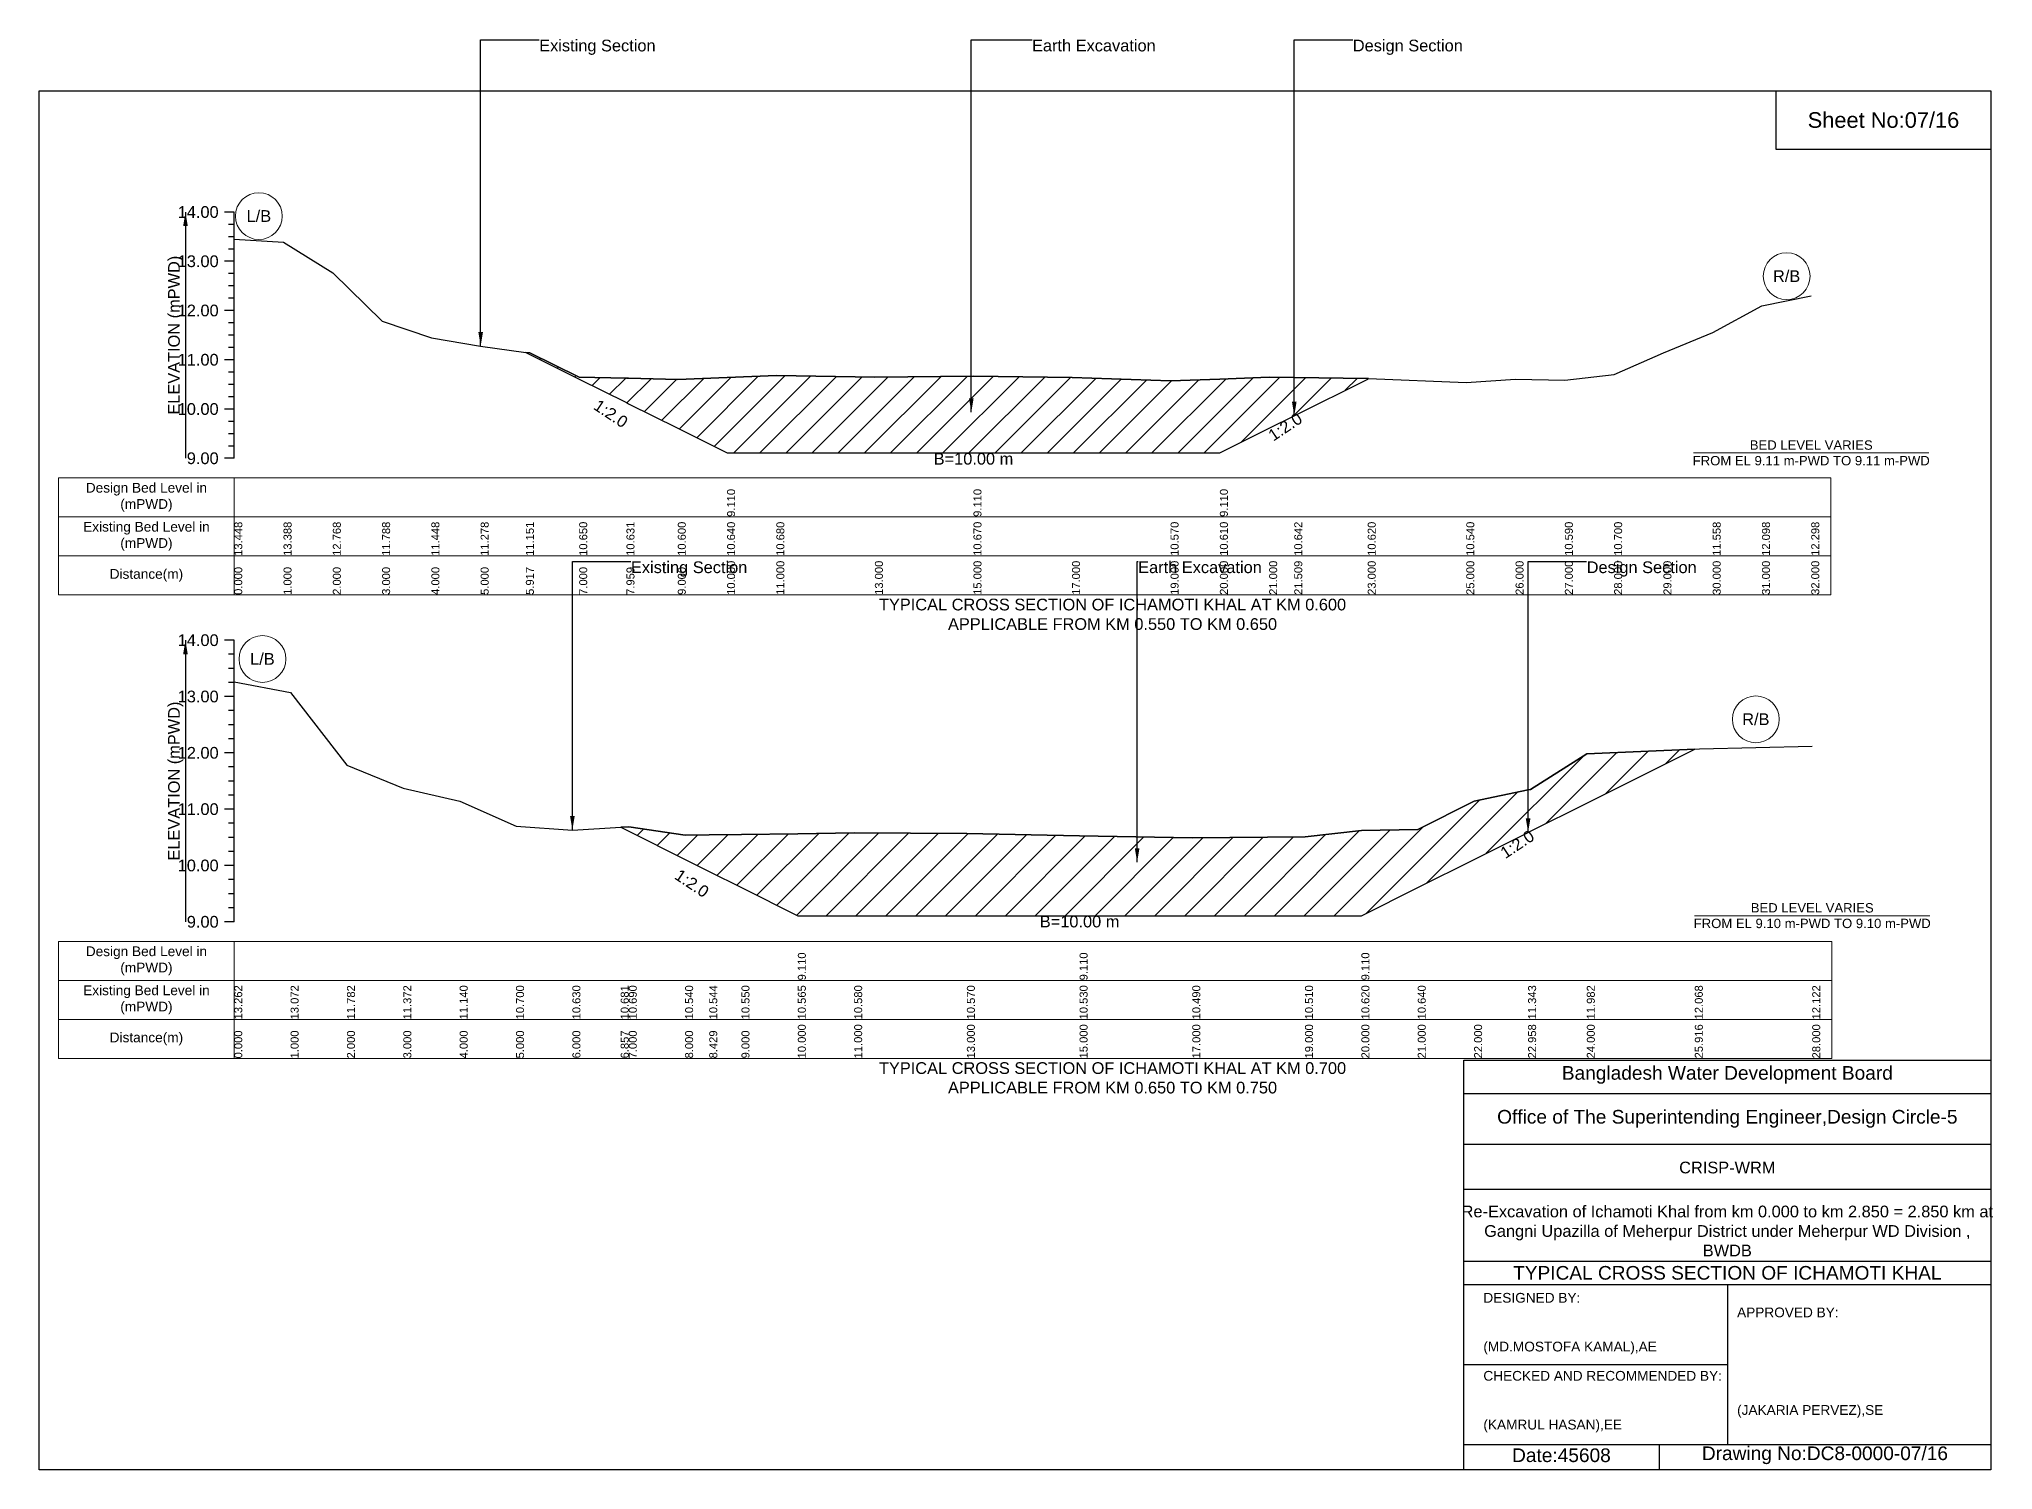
# Model space of a CAD drawing. Header units: inches. Extents: x 91000 to 258009, y -5656 to 391.
# Drawn here: x 160000 to 168009, y -5656 to 212 of the extents above; entities that cross this region are included whole.
import ezdxf

# ---------------------------------------------------------------- set-up
doc = ezdxf.new("R2010")
doc.units = ezdxf.units.IN
doc.header["$LTSCALE"] = 7
doc.header["$MEASUREMENT"] = 0
for name, color, linetype, lineweight in [('Cross section Data Border', 7, 'Continuous', 9), ('Cross Section Labels', 7, 'Continuous', 9), ('Existing_Bed_Level for Xsection', 7, 'Continuous', 25)]:
    doc.layers.add(name, color=color, linetype=linetype, lineweight=lineweight)
doc.styles.get("Standard").update_dxf_attribs({"font": 'arial.ttf'})
doc.dimstyles.get("Standard").update_dxf_attribs({"dimtxt": 0.18, "dimasz": 0.18, "dimexe": 0.18, "dimexo": 0.0625, "dimgap": 0.09, "dimtad": 0, "dimtih": 1, "dimtoh": 1, "dimdec": 4, "dimzin": 0, "dimdsep": 46, "dimtxsty": 'Standard', "dimcen": 0.09, "dimadec": 0, "dimazin": 0, "dimtfac": 1, "dimtdec": 4, "dimtofl": 0, "dimtmove": 0, "dimatfit": 3, "dimfxl": 1, "dimtolj": 1, "dimtzin": 0, "dimarcsym": 0})

msp = doc.modelspace()

# ---------------------------------------------------------------- hatches: boundary and pattern name
at = {"layer": 'Existing_Bed_Level for Xsection'}
h = msp.add_hatch(dxfattribs=at)
h.set_pattern_fill('ANSI31', color=256, scale=606, style=0)
h.paths.add_polyline_path([(161995.3, -1072.5), (162012, -1080.9), (162214, -1181.9), (162407.6, -1278.7), (162416, -1282.9), (162618, -1383.9), (162820, -1484.9), (163022, -1484.9), (163426, -1484.9), (163830, -1484.9), (164234, -1484.9), (164638, -1484.9), (164840, -1484.9), (165042, -1383.9), (165144.9, -1332.4), (165446, -1181.9), (165449.7, -1180), (165446, -1179.8), (165144.9, -1175.3), (165042, -1173.8), (164840, -1181.9), (164638, -1189.9), (164234, -1175.8), (163830, -1169.7), (163426, -1173.8), (163022, -1167.7), (162820, -1175.8), (162618, -1183.9), (162416, -1177.8), (162407.6, -1177.7), (162214, -1173.8), (162012, -1074.8)])
h = msp.add_hatch(dxfattribs=at)
h.set_pattern_fill('ANSI31', color=256, scale=693, style=0)
h.paths.add_polyline_path([(162384, -3019.8), (162417, -3036.3), (162648, -3151.8), (162747, -3201.3), (162879, -3267.3), (163110, -3382.8), (163341, -3382.8), (163803, -3382.8), (164265, -3382.8), (164727, -3382.8), (165189, -3382.8), (165420, -3382.8), (165651, -3267.3), (165882, -3151.8), (166103.4, -3041.1), (166113, -3036.3), (166344, -2920.8), (166786.7, -2699.4), (166344, -2719.3), (166113, -2864.9), (166103.4, -2866.9), (165882, -2913.8), (165651, -3029.3), (165420, -3034), (165189, -3059.4), (164727, -3064), (164265, -3054.8), (163803, -3045.5), (163341, -3043.2), (163110, -3046.7), (162879, -3050.1), (162747, -3051.5), (162648, -3052.4), (162417, -3017.8)])

# ---------------------------------------------------------------- linework, layer by layer
for points in [[(160000, 0), (168000, 0), (168000, -5656), (160000, -5656)], [(167120, 0), (168000, 0), (168000, -240), (167120, -240)]]:
    msp.add_lwpolyline(points, close=True)
for points in [[(165840, -5656), (165840, -3976), (168000, -3976)], [(165840, -4112), (168000, -4112)], [(165840, -4320), (168000, -4320)], [(165840, -4504), (168000, -4504)], [(165840, -4800), (168000, -4800)], [(165840, -4896), (168000, -4896)], [(166920, -4896), (166920, -5552)], [(165840, -5224), (166920, -5224)], [(165840, -5552), (168000, -5552)], [(166640, -5552), (166640, -5656)]]:
    msp.add_lwpolyline(points)
at = {"layer": 'Cross section Data Border'}
for points in [[(160080, -1587.1), (167344, -1587.1), (167344, -2067.1), (160080, -2067.1)], [(160080, -3488.2), (167348, -3488.2), (167348, -3968.2), (160080, -3968.2)]]:
    msp.add_lwpolyline(points, close=True, dxfattribs=at)
for points in [[(160800, -1587.1), (160800, -2067.1)], [(160080, -1747.1), (167344, -1747.1)], [(160080, -1907.1), (167344, -1907.1)], [(160800, -3488.2), (160800, -3968.2)], [(160080, -3648.2), (167348, -3648.2)], [(160080, -3808.2), (167348, -3808.2)]]:
    msp.add_lwpolyline(points, dxfattribs=at)
at = {"layer": 'Cross Section Labels'}
for points in [[(166781.8, -1484.9), (167746.2, -1484.9)], [(166785.8, -3382.8), (167750.2, -3382.8)]]:
    msp.add_lwpolyline(points, dxfattribs=at)
for centre in [(160901, -513.6), (167163, -760.1), (160915.5, -2330.1), (167037, -2577.3)]:
    msp.add_circle(centre, 96, dxfattribs=at)
at = {"layer": 'Existing_Bed_Level for Xsection'}
for points in [[(160800, -497.1), (160760, -497.1)], [(160800, -547.6), (160776, -547.6)], [(160800, -1507.1), (160800, -1305.1), (160800, -1103.1), (160800, -901.1), (160800, -699.1), (160800, -497.1)], [(160800, -598.1), (160776, -598.1)], [(160800, -608.6), (161002, -620.7), (161204, -745.9), (161406, -943.9), (161608, -1012.6), (161810, -1046.9), (161995.3, -1072.5), (162012, -1074.8), (162214, -1173.8), (162407.6, -1177.7), (162416, -1177.8), (162618, -1183.9), (162820, -1175.8), (162820, -1175.8), (163022, -1167.7), (163426, -1173.8), (163830, -1169.7), (163830, -1169.7), (164234, -1175.8), (164638, -1189.9), (164840, -1181.9), (164840, -1181.9), (165042, -1173.8), (165144.9, -1175.3), (165446, -1179.8), (165449.7, -1180), (165850, -1196), (166052, -1181.9), (166254, -1185.9), (166456, -1163.7), (166658, -1074.8), (166860, -990.4), (167062, -881.3), (167264, -840.9)], [(160800, -699.1), (160760, -699.1)], [(160800, -648.6), (160776, -648.6)], [(160800, -749.6), (160776, -749.6)], [(160800, -800.1), (160776, -800.1)], [(160800, -850.6), (160776, -850.6)], [(160800, -901.1), (160760, -901.1)], [(160800, -951.6), (160776, -951.6)], [(160800, -1002.1), (160776, -1002.1)], [(160800, -1103.1), (160760, -1103.1)], [(160800, -1052.6), (160776, -1052.6)], [(160800, -1153.6), (160776, -1153.6)], [(160800, -1204.1), (160776, -1204.1)], [(160800, -1254.6), (160776, -1254.6)], [(160800, -1305.1), (160760, -1305.1)], [(160800, -1355.6), (160776, -1355.6)], [(160800, -1406.1), (160776, -1406.1)], [(160800, -1507.1), (160760, -1507.1)], [(160800, -1456.6), (160776, -1456.6)], [(160800, -2253.2), (160760, -2253.2)], [(160800, -2310.9), (160776, -2310.9)], [(160800, -3408.2), (160800, -3177.2), (160800, -2946.2), (160800, -2715.2), (160800, -2484.2), (160800, -2253.2)], [(160800, -2368.7), (160776, -2368.7)], [(160800, -2426.4), (160776, -2426.4)], [(160800, -2423.7), (161031, -2467.6), (161262, -2765.5), (161493, -2860.3), (161724, -2913.8), (161955, -3015.5), (162186, -3031.7), (162384, -3019.8), (162417, -3017.8), (162648, -3052.4), (162747, -3051.5), (162879, -3050.1), (163110, -3046.7), (163110, -3046.7), (163341, -3043.2), (163803, -3045.5), (164265, -3054.8), (164265, -3054.8), (164727, -3064), (165189, -3059.4), (165420, -3034), (165420, -3034), (165651, -3029.3), (165882, -2913.8), (166103.4, -2866.9), (166113, -2864.9), (166344, -2719.3), (166786.7, -2699.4), (166806, -2698.6), (167268, -2687)], [(160800, -2484.2), (160760, -2484.2)], [(160800, -2541.9), (160776, -2541.9)], [(160800, -2599.7), (160776, -2599.7)], [(160800, -2715.2), (160760, -2715.2)], [(160800, -2657.4), (160776, -2657.4)], [(160800, -2772.9), (160776, -2772.9)], [(160800, -2830.7), (160776, -2830.7)], [(160800, -2946.2), (160760, -2946.2)], [(160800, -2888.4), (160776, -2888.4)], [(160800, -3003.9), (160776, -3003.9)], [(160800, -3061.7), (160776, -3061.7)], [(160800, -3119.4), (160776, -3119.4)], [(160800, -3177.2), (160760, -3177.2)], [(160800, -3234.9), (160776, -3234.9)], [(160800, -3292.7), (160776, -3292.7)], [(160800, -3350.4), (160776, -3350.4)], [(160800, -3408.2), (160760, -3408.2)]]:
    msp.add_lwpolyline(points, dxfattribs=at)
for points in [[(161995.3, -1072.5), (161995.3, -1072.5), (162012, -1080.9), (162214, -1181.9), (162407.6, -1278.7), (162416, -1282.9), (162618, -1383.9), (162820, -1484.9), (162820, -1484.9), (163022, -1484.9), (163426, -1484.9), (163830, -1484.9), (163830, -1484.9), (164234, -1484.9), (164638, -1484.9), (164840, -1484.9), (164840, -1484.9), (165042, -1383.9), (165144.9, -1332.4), (165446, -1181.9), (165449.7, -1180), (165449.7, -1180), (165449.7, -1180), (165446, -1179.8), (165144.9, -1175.3), (165042, -1173.8), (164840, -1181.9), (164840, -1181.9), (164638, -1189.9), (164234, -1175.8), (163830, -1169.7), (163830, -1169.7), (163426, -1173.8), (163022, -1167.7), (162820, -1175.8), (162820, -1175.8), (162618, -1183.9), (162416, -1177.8), (162407.6, -1177.7), (162214, -1173.8), (162012, -1074.8), (161995.3, -1072.5)], [(162384, -3019.8), (162384, -3019.8), (162417, -3036.3), (162648, -3151.8), (162747, -3201.3), (162879, -3267.3), (163110, -3382.8), (163110, -3382.8), (163341, -3382.8), (163803, -3382.8), (164265, -3382.8), (164265, -3382.8), (164727, -3382.8), (165189, -3382.8), (165420, -3382.8), (165420, -3382.8), (165651, -3267.3), (165882, -3151.8), (166103.4, -3041.1), (166113, -3036.3), (166344, -2920.8), (166786.7, -2699.4), (166786.7, -2699.4), (166786.7, -2699.4), (166344, -2719.3), (166113, -2864.9), (166103.4, -2866.9), (165882, -2913.8), (165651, -3029.3), (165420, -3034), (165420, -3034), (165189, -3059.4), (164727, -3064), (164265, -3054.8), (164265, -3054.8), (163803, -3045.5), (163341, -3043.2), (163110, -3046.7), (163110, -3046.7), (162879, -3050.1), (162747, -3051.5), (162648, -3052.4), (162417, -3017.8), (162384, -3019.8)]]:
    msp.add_lwpolyline(points, close=True, dxfattribs=at)

# ---------------------------------------------------------------- texts
at = {"attachment_point": 5}
for s, insert, char_height in [('Sheet No:07/16', (167560, -120), 64), ('Bangladesh Water Development Board', (166920, -4036), 56), ('Office of The Superintending Engineer,Design Circle-5', (166920, -4216), 56)]:
    msp.add_mtext(s, dxfattribs=dict(at, insert=insert, char_height=char_height))
for s, insert, char_height, width, attachment_point in [('CRISP-WRM', (166920, -4416), 48, 2240, 5), ('Re-Excavation of Ichamoti Khal from km 0.000 to km 2.850 = 2.850 km at^JGangni Upazilla of Meherpur District under Meherpur WD Division ,^JBWDB', (166920, -4676), 48, 2160, 5), ('TYPICAL CROSS SECTION OF ICHAMOTI KHAL', (166920, -4848), 56, 2240, 5), ('DESIGNED BY:^J^J^J(MD.MOSTOFA KAMAL),AE', (165920, -5056), 40, 1120, 4), ('APPROVED BY:^J^J^J^J^J^J(JAKARIA PERVEZ),SE', (166960, -5216), 40, 1120, 4), ('CHECKED AND RECOMMENDED BY:^J^J^J(KAMRUL HASAN),EE', (165920, -5376), 40, 1120, 4), ('Date:45608', (166240, -5596), 56, 1120, 5), ('Drawing No:DC8-0000-07/16', (167320, -5596), 56, 1760, 5)]:
    msp.add_mtext(s, dxfattribs=dict(insert=insert, char_height=char_height, width=width, attachment_point=attachment_point))
at = {"layer": 'Cross section Data Border', "char_height": 40, "width": 640, "attachment_point": 5}
for s, insert in [('Design Bed Level in (mPWD)', (160440, -1667.1)), ('Existing Bed Level in (mPWD)', (160440, -1827.1)), ('Distance(m)', (160440, -1987.1)), ('Design Bed Level in (mPWD)', (160440, -3568.2)), ('Existing Bed Level in (mPWD)', (160440, -3728.2)), ('Distance(m)', (160440, -3888.2))]:
    msp.add_mtext(s, dxfattribs=dict(at, insert=insert))
at = {"layer": 'Cross Section Labels'}
for s, insert, char_height, attachment_point in [('Existing Section', (162050, 209.9), 48, 1), ('Earth Excavation', (164070, 209.9), 48, 1), ('Design Section', (165384.9, 209.9), 48, 1), ('L/B', (160901, -513.6), 48, 5), ('R/B', (167163, -760.1), 48, 5), ('BED LEVEL VARIES ^JFROM EL 9.11 m-PWD TO 9.11 m-PWD', (167264, -1484.9), 38.4, 5), ('B=10.00 m', (163830, -1484.9), 48, 2), ('Existing Section', (162426, -1929.8), 48, 1), ('Earth Excavation', (164505, -1929.8), 48, 1), ('Design Section', (166343.4, -1929.8), 48, 1), ('TYPICAL CROSS SECTION OF ICHAMOTI KHAL AT KM 0.600^JAPPLICABLE FROM KM 0.550 TO KM 0.650', (164400, -2147.1), 48, 5), ('L/B', (160915.5, -2330.1), 48, 5), ('R/B', (167037, -2577.3), 48, 5), ('BED LEVEL VARIES ^JFROM EL 9.10 m-PWD TO 9.10 m-PWD', (167268, -3382.8), 38.4, 5), ('B=10.00 m', (164265, -3382.8), 48, 2), ('TYPICAL CROSS SECTION OF ICHAMOTI KHAL AT KM 0.700^JAPPLICABLE FROM KM 0.650 TO KM 0.750', (164400, -4048.2), 48, 5)]:
    msp.add_mtext(s, dxfattribs=dict(at, insert=insert, char_height=char_height, attachment_point=attachment_point))
at = {"layer": 'Cross Section Labels', "char_height": 48, "attachment_point": 2}
for insert, rotation in [((162357.1, -1303.9), 326.30993), ((165094.4, -1357.7), 33.69007), ((166045.6, -3070), 33.69007), ((162689.2, -3230.2), 326.30993)]:
    msp.add_mtext('1:2.0', dxfattribs=dict(at, insert=insert, rotation=rotation))
at = {"layer": 'Existing_Bed_Level for Xsection', "char_height": 48, "attachment_point": 6}
for s, insert in [('14.00', (160736, -497.1)), ('13.00', (160736, -699.1)), ('12.00', (160736, -901.1)), ('11.00', (160736, -1103.1)), ('10.00', (160736, -1305.1)), ('9.00', (160736, -1507.1)), ('14.00', (160736, -2253.2)), ('13.00', (160736, -2484.2)), ('12.00', (160736, -2715.2)), ('11.00', (160736, -2946.2)), ('10.00', (160736, -3177.2)), ('9.00', (160736, -3408.2))]:
    msp.add_mtext(s, dxfattribs=dict(at, insert=insert))
at = {"layer": 'Existing_Bed_Level for Xsection', "rotation": 90}
for s, insert, char_height, attachment_point in [('ELEVATION (mPWD)', (160560, -1002.1), 48, 5), ('9.110', (162820, -1747.1), 32.8, 1), ('9.110', (163830, -1747.1), 32.8, 1), ('9.110', (164840, -1747.1), 32.8, 1), ('13.448', (160800, -1907.1), 32.8, 1), ('13.388', (161002, -1907.1), 32.8, 1), ('12.768', (161204, -1907.1), 32.8, 1), ('11.788', (161406, -1907.1), 32.8, 1), ('11.448', (161608, -1907.1), 32.8, 1), ('11.278', (161810, -1907.1), 32.8, 1), ('11.151', (161995.3, -1907.1), 32.8, 1), ('10.650', (162214, -1907.1), 32.8, 1), ('10.631', (162407.6, -1907.1), 32.8, 1), ('10.600', (162618, -1907.1), 32.8, 1), ('10.640', (162820, -1907.1), 32.8, 1), ('10.680', (163022, -1907.1), 32.8, 1), ('10.670', (163830, -1907.1), 32.8, 1), ('10.570', (164638, -1907.1), 32.8, 1), ('10.610', (164840, -1907.1), 32.8, 1), ('10.642', (165144.9, -1907.1), 32.8, 1), ('10.620', (165446, -1907.1), 32.8, 1), ('10.540', (165850, -1907.1), 32.8, 1), ('10.590', (166254, -1907.1), 32.8, 1), ('10.700', (166456, -1907.1), 32.8, 1), ('11.558', (166860, -1907.1), 32.8, 1), ('12.098', (167062, -1907.1), 32.8, 1), ('12.298', (167264, -1907.1), 32.8, 1), ('0.000', (160800, -2067.1), 32.8, 1), ('1.000', (161002, -2067.1), 32.8, 1), ('2.000', (161204, -2067.1), 32.8, 1), ('3.000', (161406, -2067.1), 32.8, 1), ('4.000', (161608, -2067.1), 32.8, 1), ('5.000', (161810, -2067.1), 32.8, 1), ('5.917', (161995.3, -2067.1), 32.8, 1), ('7.000', (162214, -2067.1), 32.8, 1), ('7.959', (162407.6, -2067.1), 32.8, 1), ('9.000', (162618, -2067.1), 32.8, 1), ('10.000', (162820, -2067.1), 32.8, 1), ('11.000', (163022, -2067.1), 32.8, 1), ('13.000', (163426, -2067.1), 32.8, 1), ('15.000', (163830, -2067.1), 32.8, 1), ('17.000', (164234, -2067.1), 32.8, 1), ('19.000', (164638, -2067.1), 32.8, 1), ('20.000', (164840, -2067.1), 32.8, 1), ('21.000', (165042, -2067.1), 32.8, 1), ('21.509', (165144.9, -2067.1), 32.8, 1), ('23.000', (165446, -2067.1), 32.8, 1), ('25.000', (165850, -2067.1), 32.8, 1), ('26.000', (166052, -2067.1), 32.8, 1), ('27.000', (166254, -2067.1), 32.8, 1), ('28.000', (166456, -2067.1), 32.8, 1), ('29.000', (166658, -2067.1), 32.8, 1), ('30.000', (166860, -2067.1), 32.8, 1), ('31.000', (167062, -2067.1), 32.8, 1), ('32.000', (167264, -2067.1), 32.8, 1), ('ELEVATION (mPWD)', (160560, -2830.7), 48, 5), ('9.110', (163110, -3648.2), 32.8, 1), ('9.110', (164265, -3648.2), 32.8, 1), ('9.110', (165420, -3648.2), 32.8, 1), ('13.262', (160800, -3808.2), 32.8, 1), ('13.072', (161031, -3808.2), 32.8, 1), ('11.782', (161262, -3808.2), 32.8, 1), ('11.372', (161493, -3808.2), 32.8, 1), ('11.140', (161724, -3808.2), 32.8, 1), ('10.700', (161955, -3808.2), 32.8, 1), ('10.630', (162186, -3808.2), 32.8, 1), ('10.681', (162384, -3808.2), 32.8, 1), ('10.690', (162417, -3808.2), 32.8, 1), ('10.540', (162648, -3808.2), 32.8, 1), ('10.544', (162747, -3808.2), 32.8, 1), ('10.550', (162879, -3808.2), 32.8, 1), ('10.565', (163110, -3808.2), 32.8, 1), ('10.580', (163341, -3808.2), 32.8, 1), ('10.570', (163803, -3808.2), 32.8, 1), ('10.530', (164265, -3808.2), 32.8, 1), ('10.490', (164727, -3808.2), 32.8, 1), ('10.510', (165189, -3808.2), 32.8, 1), ('10.620', (165420, -3808.2), 32.8, 1), ('10.640', (165651, -3808.2), 32.8, 1), ('11.343', (166103.4, -3808.2), 32.8, 1), ('11.982', (166344, -3808.2), 32.8, 1), ('12.068', (166786.7, -3808.2), 32.8, 1), ('12.122', (167268, -3808.2), 32.8, 1), ('10.000', (163110, -3968.2), 32.8, 1), ('11.000', (163341, -3968.2), 32.8, 1), ('13.000', (163803, -3968.2), 32.8, 1), ('15.000', (164265, -3968.2), 32.8, 1), ('17.000', (164727, -3968.2), 32.8, 1), ('19.000', (165189, -3968.2), 32.8, 1), ('20.000', (165420, -3968.2), 32.8, 1), ('21.000', (165651, -3968.2), 32.8, 1), ('22.000', (165882, -3968.2), 32.8, 1), ('22.958', (166103.4, -3968.2), 32.8, 1), ('24.000', (166344, -3968.2), 32.8, 1), ('25.916', (166786.7, -3968.2), 32.8, 1), ('28.000', (167268, -3968.2), 32.8, 1), ('0.000', (160800, -3968.2), 32.8, 1), ('1.000', (161031, -3968.2), 32.8, 1), ('2.000', (161262, -3968.2), 32.8, 1), ('3.000', (161493, -3968.2), 32.8, 1), ('4.000', (161724, -3968.2), 32.8, 1), ('5.000', (161955, -3968.2), 32.8, 1), ('6.000', (162186, -3968.2), 32.8, 1), ('6.857', (162384, -3968.2), 32.8, 1), ('7.000', (162417, -3968.2), 32.8, 1), ('8.000', (162648, -3968.2), 32.8, 1), ('8.429', (162747, -3968.2), 32.8, 1), ('9.000', (162879, -3968.2), 32.8, 1)]:
    msp.add_mtext(s, dxfattribs=dict(at, insert=insert, char_height=char_height, attachment_point=attachment_point))

# ---------------------------------------------------------------- leaders
at = {"layer": 'Cross Section Labels', "annotation_type": 0, "has_hookline": 1, "hookline_direction": 0}
for points, text_width in [([(161810, -1046.9), (161810, 209.9), (162049.9, 209.9)], 467.2), ([(163821.1, -1318.2), (163821.1, 209.9), (164069.9, 209.9)], 497), ([(165144.9, -1332.4), (165144.9, 209.9), (165384.8, 209.9)], 441.2), ([(162186, -3031.7), (162186, -1929.8), (162425.9, -1929.8)], 467.2), ([(164500.9, -3163.8), (164500.9, -1929.8), (164504.9, -1929.8)], 497), ([(166103.4, -3041.1), (166103.4, -1929.8), (166343.3, -1929.8)], 441.2)]:
    msp.add_leader(points, dimstyle='Standard', override={"dimasz": 57.6}, dxfattribs=dict(at, text_width=text_width))
at = {"layer": 'Existing_Bed_Level for Xsection'}
for points in [[(160600, -497.1), (160600, -1507.1)], [(160600, -2253.2), (160600, -3408.2)]]:
    msp.add_leader(points, dimstyle='Standard', override={"dimasz": 57.6}, dxfattribs=at)

doc.saveas('drawing.dxf')
